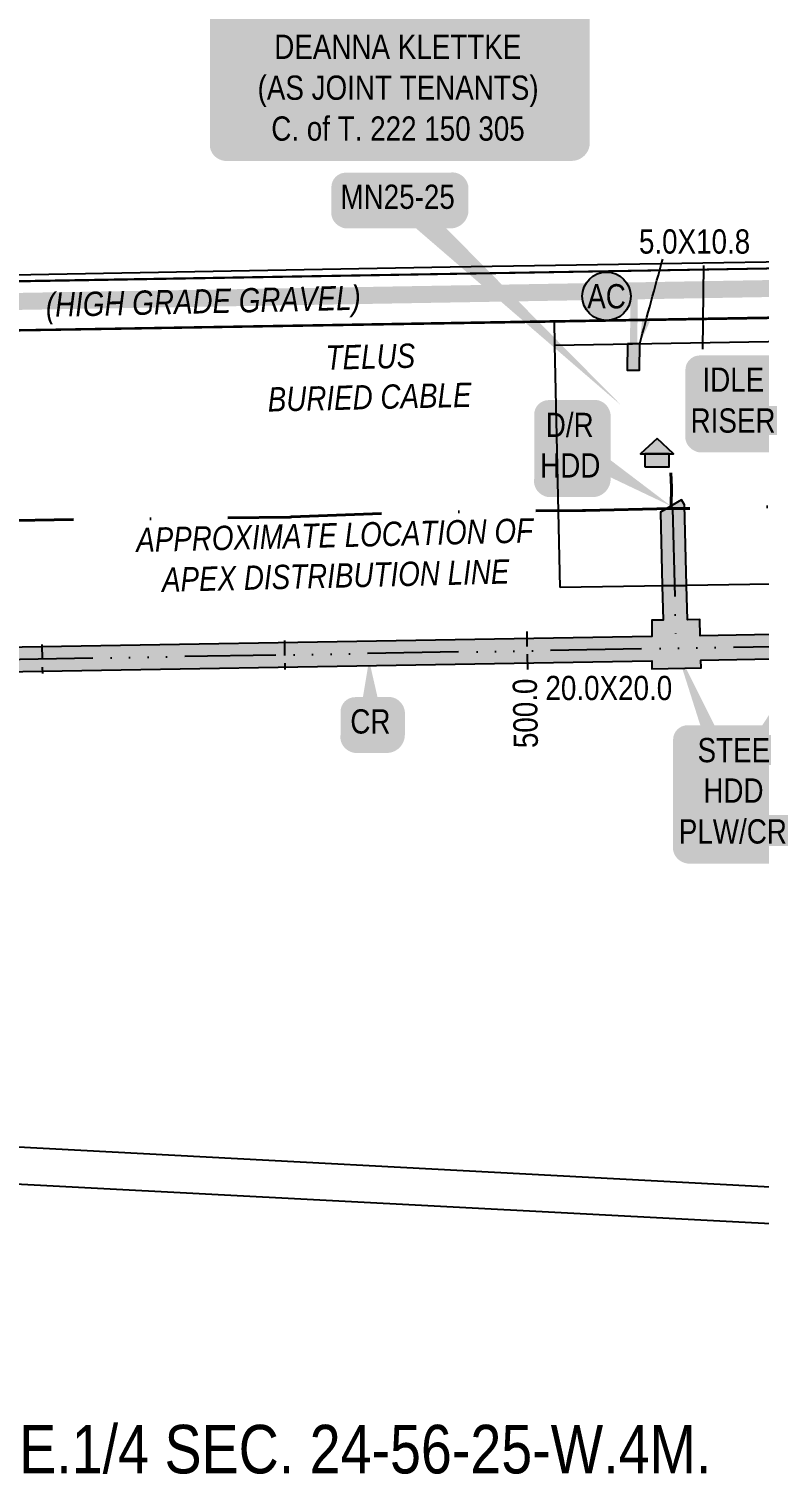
# Model space of a CAD drawing. Extents: x 88833 to 97610, y 5963373 to 5974710.
# Drawn here: x 93239 to 93540, y 5966206 to 5966801 of the extents above; entities that cross this region are included whole.
import ezdxf
from ezdxf.enums import TextEntityAlignment as Align

# ---------------------------------------------------------------- set-up
doc = ezdxf.new("R2010")
doc.units = 0
doc.header["$LTSCALE"] = 5
doc.header["$PDSIZE"] = 5
for name, pattern in [('COOP2', [10, 5, -1, 0, -1, 0, -1, 0, -1, 0, -1]), ('DASHDOT', [25.4, 12.7, -6.35, 0, -6.35]), ('foc-TIELINE', [1.875, 1.25, -0.625])]:
    doc.linetypes.add(name, pattern=pattern)
doc.layers.get('Defpoints').update_dxf_attribs({"color": 9})
for name, color, linetype in [('AS-OWNER', 7, 'Continuous'), ('AS-POWER', 104, 'foc-POWER'), ('AS-RESIDENCE', 14, 'Continuous'), ('AS-ROADS', 254, 'Continuous'), ('AS-TELEPHONE', 224, 'foc-TEL'), ('AS-TELEPHONE-T', 224, 'Continuous'), ('C-SYMBOL', 7, 'Continuous'), ('CG-NOTES', 7, 'Continuous'), ('F-RW', 190, 'Continuous'), ('L-SEC', 7, 'Continuous'), ('L-TITLEDB', 4, 'Continuous'), ('P-APEX RECON PAY ITEMS', 240, 'Continuous'), ('P-APEX RECON-10m BUFFER', 51, 'COOP2'), ('P-APEX RECON-LINE LIST', 240, 'Continuous'), ('P-APEX RECON-URBAN', 30, 'COOP2'), ('P-APEX RECON-WORK AREA', 104, 'Continuous'), ('P-BUFFER-PURPLE', 187, 'foc-TIELINE'), ('P-BUFFER-PURPLE-T', 187, 'Continuous')]:
    doc.layers.add(name, color=color, linetype=linetype)
for name, color, linetype, lineweight in [('AS-RECON EXISTING', 151, 'DASHDOT', 40), ('AS-RECON EXISTING-T', 151, 'Continuous', 40), ('F-RW-T', 190, 'Continuous', 9), ('P-APEX RECON-TWS-T', 104, 'Continuous', 9), ('T-TEXT', 48, 'Continuous', 18)]:
    doc.layers.add(name, color=color, linetype=linetype, lineweight=lineweight)
doc.layers.add('P-APEX RECON-TO BE DRILLED-H', color=7, linetype='Continuous', true_color=0xffafe1)
doc.styles.add('1.8', font='ARIALN.TTF', dxfattribs={"height": 2})
doc.styles.add('100L', font='ARIALN.TTF', dxfattribs={"height": 10})
doc.styles.add('175L', font='ARIALN.TTF', dxfattribs={"height": 2})
doc.styles.add('80', font='ARIALN.TTF', dxfattribs={"height": 10})
doc.styles.add('80CG', font='ARIALN.TTF', dxfattribs={"height": 10})
doc.styles.add('80LS', font='ARIALNI.TTF', dxfattribs={"height": 10})
doc.styles.add('foc-LtypeFont', font='ARIALN.TTF', dxfattribs={"height": 7.35})
doc.linetypes.add('foc-POWER', pattern='A,6,-1,["P",foc-LtypeFont,S=0.2,R=0,X=-0.625,Y=-0.75],-1.24,4', length=12.24)
doc.linetypes.add('foc-TEL', pattern='A,2,-1,["T",foc-LtypeFont,S=0.2,R=0,X=-0.425,Y=-0.75],-1.24,8', length=12.24)
doc.linetypes.add('foc-TEL-NOLINE', pattern='A,0,-2,["T",foc-LtypeFont,S=0.2,R=0,X=-0.425,Y=-0.75],-10.24', length=12.24)
doc.dimstyles.new('Compass 1 000', dxfattribs={"dimtxt": 1.8, "dimasz": 2, "dimexe": 0.2, "dimexo": 0.0625, "dimgap": 0.5, "dimtad": 0, "dimtih": 1, "dimtoh": 1, "dimzin": 0, "dimdsep": 46, "dimtxsty": '1.8', "dimcen": 0.1, "dimse1": 1, "dimse2": 1, "dimclrd": 256, "dimclrt": 256, "dimaunit": 1, "dimadec": 4, "dimazin": 0, "dimtfac": 0.06, "dimtofl": 0, "dimtmove": 0, "dimatfit": 0, "dimfxl": 0.2, "dimtolj": 1, "dimtzin": 0, "dimlwd": -1, "dimarcsym": 0})
doc.dimstyles.new('Compass 5 000', dxfattribs={"dimscale": 5, "dimtxt": 9, "dimasz": 2, "dimexe": 0.2, "dimexo": 0.0625, "dimgap": 0.5, "dimtad": 0, "dimtih": 1, "dimtoh": 1, "dimzin": 0, "dimdsep": 46, "dimtxsty": '80CG', "dimcen": 0.1, "dimse1": 1, "dimse2": 1, "dimclrd": 256, "dimclrt": 256, "dimaunit": 1, "dimadec": 4, "dimazin": 0, "dimtfac": 0.06, "dimtofl": 0, "dimtmove": 0, "dimatfit": 1, "dimfxl": 0.2, "dimtolj": 1, "dimtzin": 0, "dimlwd": -1, "dimarcsym": 0})

# ---------------------------------------------------------------- blocks, each defined once
blk = doc.blocks.new('*D408')
at = {"layer": 'Defpoints', "color": 0, "transparency": 16777216}
for p in [(93446.86, 5966329.26), (93446.06, 5966314.24), (93752.38, 5966313.05)]:
    blk.add_point(p, dxfattribs=at)
at = {"layer": 'F-RW-T', "transparency": 16777216}
for p, q in [((93752.91, 5966323.04), (93754.29, 5966349)), ((93754.29, 5966349), (93764.29, 5966349)), ((93751.06, 5966288.05), (93750.53, 5966278.06))]:
    blk.add_line(p, q, dxfattribs=at)
for points in [[(93751.25, 5966323.12), (93754.58, 5966322.95), (93752.38, 5966313.05)], [(93749.39, 5966288.14), (93752.72, 5966287.96), (93751.59, 5966298.04)]]:
    blk.add_solid(points, dxfattribs=at)
at = {"layer": 'F-RW-T', "transparency": 16777216, "insert": (93806.51, 5966349), "char_height": 10, "attachment_point": 5, "style": '80CG'}
blk.add_mtext('\\A1;ATCO\\P15.00 P/L R/W\\PPLAN 992 0040', dxfattribs=at)
blk = doc.blocks.new('*U556')
at = {"true_color": 0xffffa8}
h = blk.add_hatch(color=51, dxfattribs=at)
edge = h.paths.add_edge_path()
edge.add_line((-21.5, -11.5), (21.5, -11.5))
edge.add_arc((21.5, -5.5), 6, 270, 360)
edge.add_line((27.5, -5.5), (27.5, 4))
edge.add_arc((21.5, 4), 6, 0, 90)
edge.add_line((21.5, 10), (-21.5, 10))
edge.add_arc((-21.5, 4), 6, 90, 180)
edge.add_line((-27.5, 4), (-27.5, -5.5))
edge.add_arc((-21.5, -5.5), 6, 180, 270)
at = {"color": 240, "flags": 128}
blk.add_lwpolyline([(-21.5, -11.5, 3, 3, 0), (21.5, -11.5, 3, 3, 0.414214), (27.5, -5.5, 3, 3, 0), (27.5, 4, 3, 0, 0.414214), (21.5, 10, 0, 0, 0), (-21.5, 10, 0, 0, 0.414214), (-27.5, 4, 0, 0, 0), (-27.5, -5.5, 0, 3, 0.414214)], format="xyseb", close=True, dxfattribs=at)
for points in [[(-24.67, -8.43, 0, 10, 0), (0, 0, 5, 5, 0)], [(92.27, -86.2, 0, 10, 0), (0, 0, 5, 5, 0)]]:
    blk.add_lwpolyline(points, format="xyseb", dxfattribs=at)
at = {"color": 4, "style": '80'}
blk.add_attdef('OTHER_001', (-14.7, -5), '', height=10, dxfattribs=at)
blk = doc.blocks.new('*U478')
h = blk.add_hatch(color=59)
edge = h.paths.add_edge_path()
edge.add_line((-71.5, -37), (71.5, -37))
edge.add_arc((71.5, -31), 6, 270, 360)
edge.add_line((77.5, -31), (77.5, 29.5))
edge.add_arc((71.5, 29.5), 6, 0, 90)
edge.add_line((71.5, 35.5), (-71.5, 35.5))
edge.add_arc((-71.5, 29.5), 6, 90, 180)
edge.add_line((-77.5, 29.5), (-77.5, -31))
edge.add_arc((-71.5, -31), 6, 180, 270)
at = {"color": 1, "flags": 128}
blk.add_lwpolyline([(-71.5, -37, 3, 3, 0), (71.5, -37, 3, 3, 0.414214), (77.5, -31, 3, 3, 0), (77.5, 29.5, 3, 0, 0.414214), (71.5, 35.5, 0, 0, 0), (-71.5, 35.5, 0, 0, 0.414214), (-77.5, 29.5, 0, 0, 0), (-77.5, -31, 0, 3, 0.414214)], format="xyseb", close=True, dxfattribs=at)
blk.add_lwpolyline([(-56.05, -9.74, 0, 7.5, 0), (0, 0, 0, 0, 0)], format="xyseb", dxfattribs=at)
at = {"color": 1, "style": '80'}
blk.add_attdef('ENTER_TEXT_001', (-35.99, -5), '', height=10, dxfattribs=at)
blk = doc.blocks.new('*U733')
at = {"true_color": 0xffffa8}
h = blk.add_hatch(color=51, dxfattribs=at)
edge = h.paths.add_edge_path()
edge.add_line((-14, -20), (14, -20))
edge.add_arc((14, -14), 6, 270, 360)
edge.add_line((20, -14), (20, 12.5))
edge.add_arc((14, 12.5), 6, 0, 90)
edge.add_line((14, 18.5), (-14, 18.5))
edge.add_arc((-14, 12.5), 6, 90, 180)
edge.add_line((-20, 12.5), (-20, -14))
edge.add_arc((-14, -14), 6, 180, 270)
at = {"color": 240, "flags": 128}
blk.add_lwpolyline([(-14, -20, 3, 3, 0), (14, -20, 3, 3, 0.414214), (20, -14, 3, 3, 0), (20, 12.5, 3, 0, 0.414214), (14, 18.5, 0, 0, 0), (-14, 18.5, 0, 0, 0.414214), (-20, 12.5, 0, 0, 0), (-20, -14, 0, 3, 0.414214)], format="xyseb", close=True, dxfattribs=at)
for points in [[(-1, -11.44, 0, 10, 0), (0, 0, 5, 5, 0)], [(35.04, -6.79, 0, 10, 0), (0, 0, 5, 5, 0)]]:
    blk.add_lwpolyline(points, format="xyseb", dxfattribs=at)
at = {"color": 4, "style": '80'}
blk.add_attdef('OTHER_001', (-14.7, -5), '', height=10, dxfattribs=at)
blk = doc.blocks.new('*U1191')
at = {"true_color": 0xffffa8}
h = blk.add_hatch(color=51, dxfattribs=at)
edge = h.paths.add_edge_path()
edge.add_line((-19, -28.5), (19, -28.5))
edge.add_arc((19, -22.5), 6, 270, 360)
edge.add_line((25, -22.5), (25, 21))
edge.add_arc((19, 21), 6, 0, 90)
edge.add_line((19, 27), (-19, 27))
edge.add_arc((-19, 21), 6, 90, 180)
edge.add_line((-25, 21), (-25, -22.5))
edge.add_arc((-19, -22.5), 6, 180, 270)
at = {"color": 240, "flags": 128}
for points in [[(-23.83, 58.69, 0, 10, 0), (0, 0, 5, 5, 0)], [(33.21, 59.64, 0, 10, 0), (0, 0, 5, 5, 0)]]:
    blk.add_lwpolyline(points, format="xyseb", dxfattribs=at)
blk.add_lwpolyline([(-19, -28.5, 3, 3, 0), (19, -28.5, 3, 3, 0.414214), (25, -22.5, 3, 3, 0), (25, 21, 3, 0, 0.414214), (19, 27, 0, 0, 0), (-19, 27, 0, 0, 0.414214), (-25, 21, 0, 0, 0), (-25, -22.5, 0, 3, 0.414214)], format="xyseb", close=True, dxfattribs=at)
at = {"color": 4, "style": '80'}
blk.add_attdef('OTHER_001', (-14.7, -5), '', height=10, dxfattribs=at)
blk = doc.blocks.new('*U734')
at = {"true_color": 0xffffa8}
h = blk.add_hatch(color=51, dxfattribs=at)
edge = h.paths.add_edge_path()
edge.add_line((-6.5, -11.5), (6.5, -11.5))
edge.add_arc((6.5, -5.5), 6, 270, 360)
edge.add_line((12.5, -5.5), (12.5, 4))
edge.add_arc((6.5, 4), 6, 0, 90)
edge.add_line((6.5, 10), (-6.5, 10))
edge.add_arc((-6.5, 4), 6, 90, 180)
edge.add_line((-12.5, 4), (-12.5, -5.5))
edge.add_arc((-6.5, -5.5), 6, 180, 270)
at = {"color": 240, "flags": 128}
for points in [[(-0.74, 25.2, 0, 10, 0), (0, 0, 5, 5, 0)], [(-1, -11.44, 0, 10, 0), (0, 0, 5, 5, 0)]]:
    blk.add_lwpolyline(points, format="xyseb", dxfattribs=at)
blk.add_lwpolyline([(-6.5, -11.5, 3, 3, 0), (6.5, -11.5, 3, 3, 0.414214), (12.5, -5.5, 3, 3, 0), (12.5, 4, 3, 0, 0.414214), (6.5, 10, 0, 0, 0), (-6.5, 10, 0, 0, 0.414214), (-12.5, 4, 0, 0, 0), (-12.5, -5.5, 0, 3, 0.414214)], format="xyseb", close=True, dxfattribs=at)
at = {"color": 4, "style": '80'}
blk.add_attdef('OTHER_001', (-14.7, -5), '', height=10, dxfattribs=at)
blk = doc.blocks.new('Access_Point')
h = blk.add_hatch(color=255)
h.dxf.hatch_style = 1
edge = h.paths.add_edge_path()
edge.add_arc((0, 0), 9.99, 0, 360)
at = {"color": 170}
blk.add_circle((0, 0), 9.99, dxfattribs=at)
at = {"color": 170, "style": '175L'}
blk.add_text('AC', height=10, dxfattribs=at).set_placement((0, 0), align=Align.MIDDLE_CENTER)
blk = doc.blocks.new('res_occ')
for points in [[(0.1, 0.89), (-1.26, -0.37), (1.46, -0.37)], [(-0.9, -1.43), (1.1, -1.43), (1.1, -0.37), (-0.9, -0.37)]]:
    blk.add_hatch(color=14).paths.add_polyline_path(points)
at = {"color": 14}
for points in [[(0.1, 0.89), (-1.26, -0.37), (1.46, -0.37)], [(-0.9, -1.43), (1.1, -1.43), (1.1, -0.37), (-0.9, -0.37)]]:
    blk.add_lwpolyline(points, close=True, dxfattribs=at)
blk = doc.blocks.new('*U1190')
at = {"true_color": 0xffffa8}
h = blk.add_hatch(color=51, dxfattribs=at)
edge = h.paths.add_edge_path()
edge.add_line((-9, -20), (9, -20))
edge.add_arc((9, -14), 6, 270, 360)
edge.add_line((15, -14), (15, 12.5))
edge.add_arc((9, 12.5), 6, 0, 90)
edge.add_line((9, 18.5), (-9, 18.5))
edge.add_arc((-9, 12.5), 6, 90, 180)
edge.add_line((-15, 12.5), (-15, -14))
edge.add_arc((-9, -14), 6, 180, 270)
at = {"color": 240, "flags": 128}
blk.add_lwpolyline([(-9, -20, 3, 3, 0), (9, -20, 3, 3, 0.414214), (15, -14, 3, 3, 0), (15, 12.5, 3, 0, 0.414214), (9, 18.5, 0, 0, 0), (-9, 18.5, 0, 0, 0.414214), (-15, 12.5, 0, 0, 0), (-15, -14, 0, 3, 0.414214)], format="xyseb", close=True, dxfattribs=at)
for points in [[(-1, -11.44, 0, 10, 0), (0, 0, 5, 5, 0)], [(41.41, -25.19, 0, 10, 0), (0, 0, 5, 5, 0)]]:
    blk.add_lwpolyline(points, format="xyseb", dxfattribs=at)
at = {"color": 4, "style": '80'}
blk.add_attdef('OTHER_001', (-14.7, -5), '', height=10, dxfattribs=at)

msp = doc.modelspace()

# ---------------------------------------------------------------- hatches: boundary and pattern name
at = {"layer": 'P-APEX RECON-10m BUFFER', "transparency": 33554687}
h = msp.add_hatch(color=256, dxfattribs=at)
h.dxf.hatch_style = 1
h.paths.add_polyline_path([(93485.896, 5966671.54), (93485.768, 5966660.791), (93490.764, 5966660.732), (93490.894, 5966671.624)])
h = msp.add_hatch(color=256, dxfattribs=at)
h.dxf.hatch_style = 1
h.paths.add_polyline_path([(93155.486, 5966535.214), (93495.908, 5966540.942), (93495.916, 5966537.637), (93516.192, 5966538.043), (93516.099, 5966541.281), (93553.171, 5966541.905), (93553.22, 5966538.768), (93558.802, 5966538.856), (93558.368, 5966558.884), (93557.312, 5966607.513), (93556.356, 5966605.998), (93557.567, 5966558.875), (93552.906, 5966558.823), (93553.014, 5966551.896), (93515.81, 5966551.27), (93515.617, 5966557.917), (93510.543, 5966557.861), (93510.2, 5966572.016), (93500.209, 5966571.848), (93500.551, 5966557.749), (93495.868, 5966557.697), (93495.884, 5966550.935), (93155.263, 5966545.203)])
h = msp.add_hatch(color=256, dxfattribs=at)
h.dxf.hatch_style = 1
h.paths.add_polyline_path([(93510.2, 5966572.016), (93509.396, 5966605.192), (93508.078, 5966607.334), (93499.472, 5966602.26), (93500.209, 5966571.848)])
at = {"layer": 'P-APEX RECON-TO BE DRILLED-H', "transparency": 33554687}
h = msp.add_hatch(color=256, dxfattribs=at)
h.dxf.hatch_style = 1
h.paths.add_polyline_path([(93505.824, 5966546.098), (93510.826, 5966546.22), (93509.396, 5966605.192), (93508.078, 5966607.334), (93499.472, 5966602.26), (93500.551, 5966557.749), (93500.837, 5966545.978)])

# ---------------------------------------------------------------- linework, layer by layer
at = {"layer": 'AS-POWER', "flags": 128}
for points in [[(92356.427, 5966687.888), (93044.331, 5966696.603), (93412.748, 5966703.29), (93655.8, 5966707.114), (93902.377, 5966711.646), (93978.362, 5966710.131)], [(93516.965, 5966669.442), (93517.332, 5966703.837)]]:
    msp.add_lwpolyline(points, dxfattribs=at)
at = {"layer": 'AS-RECON EXISTING', "flags": 128}
for points in [[(93892.812, 5966611.042), (93874.878, 5966611.765), (93833.949, 5966610.568), (93778.032, 5966609.289), (93733.023, 5966607.943), (93673.596, 5966606.483), (93621.12, 5966605.598), (93601.345, 5966605.429), (93574.258, 5966604.763), (93538.505, 5966604.349), (93519.405, 5966603.806), (93503.868, 5966603.719), (93468.599, 5966602.872), (93467.317, 5966602.942), (93426.981, 5966602.586), (93384.507, 5966601.628), (93347.402, 5966600.3), (93346.885, 5966600.101), (93294.902, 5966599.559), (93261.941, 5966599.236), (93225.661, 5966598.587), (93199.616, 5966597.678), (93075.311, 5966593.275), (93065.201, 5966592.623), (93060.93, 5966592.673), (93061.246, 5966594.338), (93062.18, 5966608.63), (93061.789, 5966618.34), (93060.376, 5966630.177), (93063.069, 5966645.064), (93064.88, 5966679.937), (93065.388, 5966688.334), (93066.415, 5966728.031), (93053.263, 5966728.307), (92796.208, 5966720.578), (92436.254, 5966712.587), (92338.249, 5966709.839), (92322.085, 5966709.536), (92313.542, 5966709.189), (92306.797, 5966709.012), (92303.075, 5966708.915), (92296.239, 5966709.156), (92281.542, 5966709.481), (92269.082, 5966708.955), (91853.775, 5966700.178), (91419.279, 5966690.156)], [(93503.801, 5966603.713), (93503.804, 5966603.802), (93503.825, 5966604.716), (93504, 5966612.516), (93503.672, 5966618.418)]]:
    msp.add_lwpolyline(points, dxfattribs=at)
at = {"layer": 'AS-ROADS', "flags": 128}
for points, const_width in [([(91418.837, 5966651.955), (92511.445, 5966676.672), (93926.394, 5966700.919), (94596.07, 5966718.552), (95333.702, 5966737.982), (96171.533, 5966756.094), (97341.017, 5966780.932)], 7), ([(93488.656, 5966693.418), (93488.266, 5966660.761)], 2.998)]:
    msp.add_lwpolyline(points, dxfattribs=dict(at, const_width=const_width))
at = {"layer": 'AS-TELEPHONE', "linetype": 'foc-TEL-NOLINE', "flags": 128}
msp.add_lwpolyline([(92325.661, 5966661.815), (92325.849, 5966661.819), (93152.351, 5966675.668), (93959.248, 5966689.044)], dxfattribs=at)
at = {"layer": 'F-RW', "flags": 128}
msp.add_lwpolyline([(92352.81, 5966372.511), (92391.244, 5966370.219), (92500.013, 5966364.435), (92514.91, 5966363.642), (93160.075, 5966329.334), (93563.205, 5966308.049), (93924.789, 5966288.957), (93967.48, 5966290.001), (93967.171, 5966304.962), (93925.011, 5966303.948), (93562.864, 5966323.116), (93180.422, 5966343.359), (93159.738, 5966344.453), (92514.647, 5966378.671), (92499.763, 5966379.47), (92392.102, 5966385.183), (92352.457, 5966387.551)], close=True, dxfattribs=at)
at = {"layer": 'L-SEC', "flags": 128}
for points in [[(93958.582, 5966709.607), (93152.011, 5966696.012)], [(93959.01, 5966689.507), (93152.35, 5966675.911)]]:
    msp.add_lwpolyline(points, dxfattribs=at)
at = {"layer": 'L-TITLEDB'}
for p, q in [((93455.991, 5966671.035), (93455.774, 5966681.025)), ((93458.159, 5966571.139), (93455.991, 5966671.035)), ((93558.065, 5966572.823), (93458.159, 5966571.139))]:
    msp.add_line(p, q, dxfattribs=at)
at = {"layer": 'L-TITLEDB', "flags": 128}
for points in [[(93850.114, 5967109.768), (93950.023, 5967111.367), (93958.582, 5966709.607), (93151.915, 5966695.772), (93149.785, 5966795.879)], [(93455.991, 5966671.035), (93655.803, 5966674.403)]]:
    msp.add_lwpolyline(points, dxfattribs=at)
at = {"layer": 'P-APEX RECON-URBAN', "ltscale": 1.5, "flags": 128}
for points in [[(93944.01, 5966553.478), (92926.988, 5966536.366), (92925.604, 5966638.929), (92308.603, 5966628.296), (92306.782, 5966709.679), (92300.539, 5966991.281), (92298.723, 5967072.953), (92281.768, 5967072.542), (92280.524, 5967071.502)], [(93503.823, 5966604.716), (93504.434, 5966603.722), (93505.831, 5966546.099)]]:
    msp.add_lwpolyline(points, dxfattribs=at)
at = {"layer": 'P-APEX RECON-WORK AREA', "flags": 128}
for points in [[(93485.896, 5966671.54), (93485.768, 5966660.791), (93490.764, 5966660.732), (93490.894, 5966671.624)], [(93155.486, 5966535.214), (93495.908, 5966540.942), (93495.916, 5966537.637), (93516.192, 5966538.043), (93516.099, 5966541.281), (93553.171, 5966541.905), (93553.22, 5966538.768), (93558.802, 5966538.856), (93558.368, 5966558.884), (93557.312, 5966607.513), (93556.356, 5966605.998), (93557.567, 5966558.875), (93552.906, 5966558.823), (93553.014, 5966551.896), (93515.81, 5966551.27), (93515.617, 5966557.917), (93510.543, 5966557.861), (93510.2, 5966572.016), (93500.209, 5966571.848), (93500.551, 5966557.749), (93495.868, 5966557.697), (93495.884, 5966550.935), (93155.263, 5966545.203)], [(93510.2, 5966572.016), (93509.396, 5966605.192), (93508.078, 5966607.334), (93499.472, 5966602.26), (93500.209, 5966571.848)]]:
    msp.add_lwpolyline(points, close=True, dxfattribs=at)
at = {"layer": 'P-BUFFER-PURPLE'}
for p, q in [((93344.472, 5966549.386), (93344.674, 5966537.398)), ((93444.344, 5966553.066), (93444.613, 5966537.081)), ((93244.565, 5966547.705), (93244.767, 5966535.717))]:
    msp.add_line(p, q, dxfattribs=at)

# ---------------------------------------------------------------- block references
at = {"layer": 'AS-OWNER', "color": 5}
ref = msp.add_blockref('*U478', (93391.343, 5966785.481), dxfattribs=at)
ref.add_attrib('ENTER_TEXT_001', 'CRAIG GORDON KLETTKE', (93318.816, 5966805.655), dxfattribs={"layer": '0', "color": 1, "height": 10, "style": '80'})
ref.add_attrib('ENTER_TEXT_002', 'DEANNA KLETTKE', (93340.303, 5966788.989), dxfattribs={"layer": '0', "color": 1, "height": 10, "style": '80'})
ref.add_attrib('ENTER_TEXT_003', '(AS JOINT TENANTS)', (93333.434, 5966772.145), dxfattribs={"layer": '0', "color": 1, "height": 10, "style": '80'})
ref.add_attrib('ENTER_TEXT_004', 'C. of T. 222 150 305', (93339.079, 5966755.301), dxfattribs={"layer": '0', "color": 1, "height": 10, "style": '80'})
at = {"layer": 'AS-RESIDENCE', "xscale": 4.996022535000006, "yscale": 4.996022535000006, "zscale": 4.996022535000006}
msp.add_blockref('res_occ', (93497.535, 5966628.068), dxfattribs=at)
at = {"layer": 'CG-NOTES', "xscale": 0.9992045070000001, "yscale": 0.9992045070000001, "zscale": 0.9992045070000001}
msp.add_blockref('Access_Point', (93477.236, 5966691.193), dxfattribs=at)
at = {"layer": 'P-APEX RECON PAY ITEMS'}
ref = msp.add_blockref('*U733', (93529.732, 5966648.324), dxfattribs=at)
ref.add_attrib('OTHER_001', 'IDLE', (93516.761, 5966651.831), dxfattribs={"layer": '0', "color": 4, "height": 10, "style": '80'})
ref.add_attrib('OTHER_002', 'RISER', (93511.871, 5966634.987), dxfattribs={"layer": '0', "color": 4, "height": 10, "style": '80'})
ref = msp.add_blockref('*U1190', (93462.415, 5966629.907), dxfattribs=at)
ref.add_attrib('OTHER_001', 'D/R', (93452.203, 5966633.155), dxfattribs={"layer": '0', "color": 4, "height": 10, "style": '80'})
ref.add_attrib('OTHER_002', 'HDD', (93449.887, 5966616.489), dxfattribs={"layer": '0', "color": 4, "height": 10, "style": '80'})
ref = msp.add_blockref('*U1191', (93529.658, 5966487.413), dxfattribs=at)
ref.add_attrib('OTHER_001', 'STEE', (93514.747, 5966499.165), dxfattribs={"layer": '0', "color": 4, "height": 10, "style": '80'})
ref.add_attrib('OTHER_002', 'HDD', (93517.131, 5966482.498), dxfattribs={"layer": '0', "color": 4, "height": 10, "style": '80'})
ref.add_attrib('OTHER_003', 'PLW/CR', (93507.025, 5966465.654), dxfattribs={"layer": '0', "color": 4, "height": 10, "style": '80'})
ref = msp.add_blockref('*U734', (93380.123, 5966515.982), dxfattribs=at)
ref.add_attrib('OTHER_001', 'CR', (93371.662, 5966510.979), dxfattribs={"layer": '0', "color": 4, "height": 10, "style": '80'})

# ---------------------------------------------------------------- texts
at = {"layer": 'AS-RECON EXISTING-T', "insert": (93283.24, 5966595.744), "char_height": 10, "attachment_point": 1, "rotation": 1.394887, "style": '100L'}
msp.add_mtext_dynamic_manual_height_columns('\\pi0.05;{\\fArial Narrow|b0|i1|c0|p34;APPROXIMATE LOCATION OF\\P\\pi10.265;APEX DISTRIBUTION LINE}', width=164.25416, gutter_width=50, heights=[0], dxfattribs=at)
at = {"layer": 'C-SYMBOL', "color": 3, "style": '175L'}
msp.add_text('N.E.1/4 SEC. 24-56-25-W.4M.', height=20, dxfattribs=at).set_placement((93366.358, 5966200.092), align=Align.BOTTOM_CENTER)
at = {"layer": 'P-APEX RECON-TWS-T', "attachment_point": 1, "style": '175L'}
for s, width, insert, char_height in [('5.0X10.8', 45.44789, (93490.598, 5966718.756), 9.992), ('20.0X20.0', 49.86126, (93452.059, 5966534.765), 10)]:
    msp.add_mtext_dynamic_manual_height_columns(s, width=width, gutter_width=100, heights=[0], dxfattribs=dict(at, insert=insert, char_height=char_height))
at = {"layer": 'P-BUFFER-PURPLE-T', "style": '1.8'}
msp.add_text('500.0', height=9.992, rotation=90.963975, dxfattribs=at).set_placement((93443.751, 5966519.299), align=Align.MIDDLE_CENTER)
at = {"layer": 'T-TEXT', "insert": (93310.932, 5966694.13), "char_height": 10, "width": 135.64186, "attachment_point": 2, "rotation": 1.328134, "style": '80LS'}
msp.add_mtext('(HIGH GRADE GRAVEL)', dxfattribs=at)

# ---------------------------------------------------------------- dimensions: what is measured, and where the dimension line sits
at = {"layer": 'F-RW-T'}
dim = msp.add_linear_dim(base=(93752.384, 5966313.05), p1=(93446.063, 5966314.242), p2=(93446.859, 5966329.256), angle=86.963667, text='ATCO\\P15.00 P/L R/W\\PPLAN 992 0040', dimstyle='Compass 5 000', dxfattribs=at)
dim.commit()
dim.dimension.update_dxf_attribs({"geometry": '*D408', "text_midpoint": (93806.511, 5966348.999), "dimtype": 161})

# ---------------------------------------------------------------- leaders
at = {"layer": 'P-APEX RECON-TWS-T', "path_type": 1}
msp.add_leader([(93490.894, 5966671.624), (93500.394, 5966706.478)], dimstyle='Compass 1 000', override={"dimasz": 10, "dimgap": 0.5, "dimtad": 0}, dxfattribs=at)

# ---------------------------------------------------------------- next in the draw order: texts
at = {"layer": 'AS-TELEPHONE-T', "insert": (93336.805, 5966670.307), "char_height": 10, "attachment_point": 1, "rotation": 1.34982, "style": '100L', "bg_fill": 3, "box_fill_scale": 1.1, "bg_fill_color": 256, "bg_fill_transparency": 0}
msp.add_mtext_dynamic_manual_height_columns('\\pi24.532;{\\fArial Narrow|b0|i1|c0|p34;TELUS\\P\\pi0.29898;BURIED CABLE}', width=84.62251, gutter_width=55, heights=[0], dxfattribs=at)

# ---------------------------------------------------------------- next in the draw order: block references
at = {"layer": 'P-APEX RECON-LINE LIST'}
ref = msp.add_blockref('*U556', (93391.343, 5966732.139), dxfattribs=at)
ref.add_attrib('OTHER_001', 'MN25-25', (93367.602, 5966727.204), dxfattribs={"layer": '0', "color": 4, "height": 10, "style": '80'})

doc.saveas('drawing.dxf')
